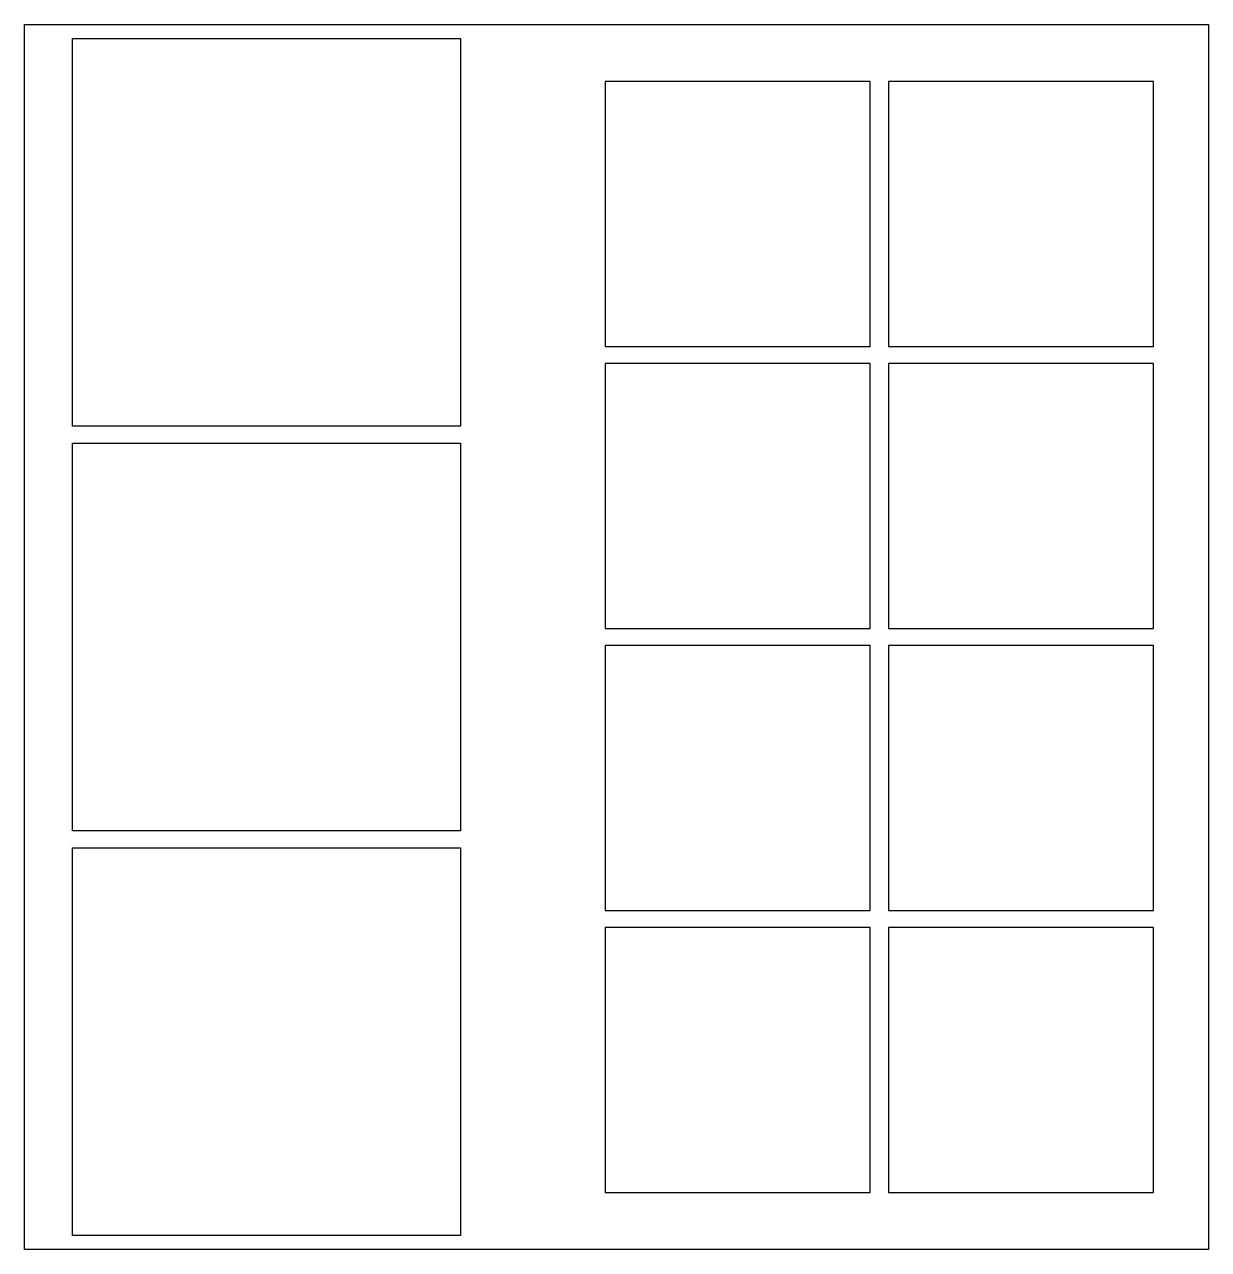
# Model space of a CAD drawing. Extents: x -152 to 242, y -196 to 212.
import ezdxf

# ---------------------------------------------------------------- set-up
doc = ezdxf.new("R2010")
doc.units = 0
doc.layers.get('0').update_dxf_attribs({"linetype": 'CONTINUOUS'})

msp = doc.modelspace()

# ---------------------------------------------------------------- linework, layer by layer
for p, q in [((-151.89, -195.81), (-151.89, 212.29)), ((-151.89, 212.29), (242.36, 212.29)), ((242.36, 212.29), (242.36, -195.81)), ((-135.89, 78.5), (-135.89, 207.65)), ((-135.89, 207.65), (-6.74, 207.65)), ((-6.74, 207.65), (-6.74, 78.5)), ((41.41, 193.25), (41.41, 105.01)), ((129.65, 193.25), (41.41, 193.25)), ((129.65, 105.01), (129.65, 193.25)), ((135.83, 193.25), (135.83, 105.01)), ((224.07, 193.25), (135.83, 193.25)), ((224.07, 105.01), (224.07, 193.25)), ((41.41, 105.01), (129.65, 105.01)), ((135.83, 105.01), (224.07, 105.01)), ((41.41, 99.33), (41.41, 11.08)), ((129.65, 99.33), (41.41, 99.33)), ((129.65, 11.08), (129.65, 99.33)), ((135.83, 99.33), (135.83, 11.08)), ((224.07, 99.33), (135.83, 99.33)), ((224.07, 11.08), (224.07, 99.33)), ((-6.74, 78.5), (-135.89, 78.5)), ((-135.89, 72.82), (-6.74, 72.82)), ((-135.89, -56.34), (-135.89, 72.82)), ((-6.74, 72.82), (-6.74, -56.34)), ((41.41, 11.08), (129.65, 11.08)), ((135.83, 11.08), (224.07, 11.08)), ((41.41, 5.4), (41.41, -82.85)), ((129.65, 5.4), (41.41, 5.4)), ((129.65, -82.85), (129.65, 5.4)), ((135.83, 5.4), (135.83, -82.85)), ((224.07, 5.4), (135.83, 5.4)), ((224.07, -82.85), (224.07, 5.4)), ((-6.74, -56.34), (-135.89, -56.34)), ((-135.89, -191.17), (-135.89, -62.02)), ((-135.89, -62.02), (-6.74, -62.02)), ((-6.74, -62.02), (-6.74, -191.17)), ((41.41, -82.85), (129.65, -82.85)), ((135.83, -82.85), (224.07, -82.85)), ((41.41, -88.53), (41.41, -176.77)), ((129.65, -88.53), (41.41, -88.53)), ((129.65, -176.77), (129.65, -88.53)), ((135.83, -88.53), (135.83, -176.77)), ((224.07, -88.53), (135.83, -88.53)), ((224.07, -176.77), (224.07, -88.53)), ((41.41, -176.77), (129.65, -176.77)), ((135.83, -176.77), (224.07, -176.77)), ((-6.74, -191.17), (-135.89, -191.17)), ((242.36, -195.81), (-151.89, -195.81))]:
    msp.add_line(p, q)

doc.saveas('drawing.dxf')
